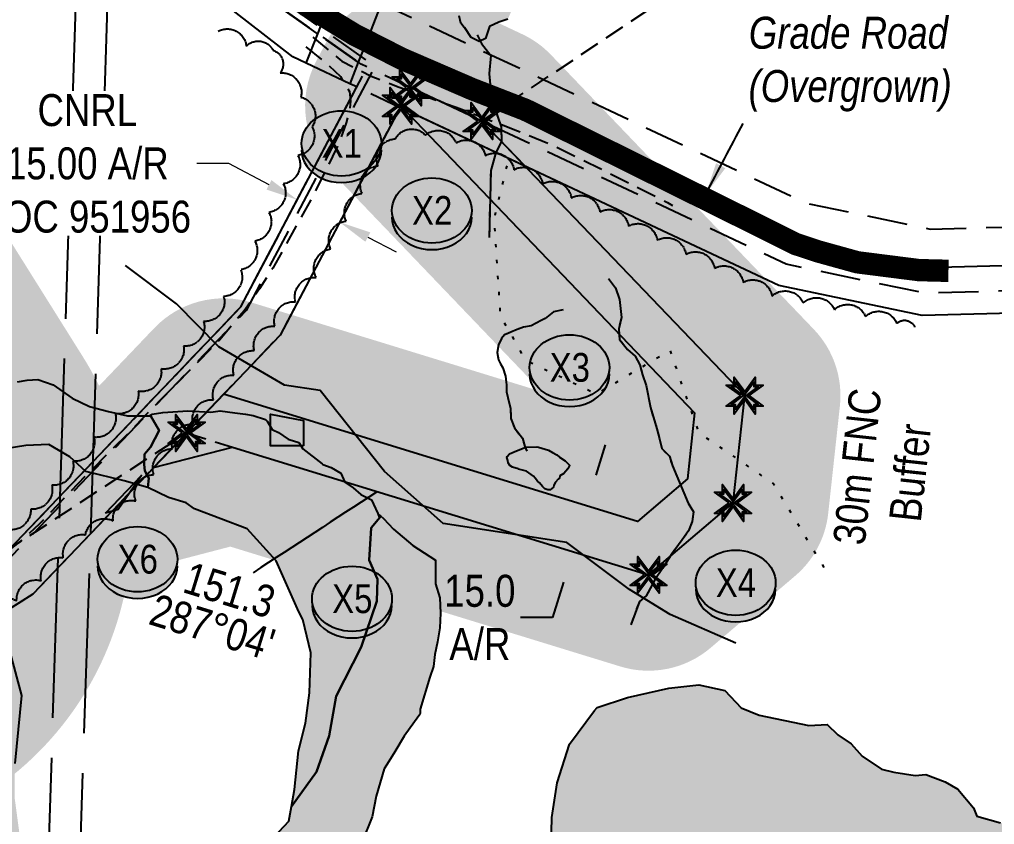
# Model space of a CAD drawing. Extents: x 352980 to 356331, y 6047220 to 6049169.
# Drawn here: x 353897.6 to 354202.9, y 6047442 to 6047693.9 of the extents above; entities that cross this region are included whole.
import ezdxf
from ezdxf.enums import TextEntityAlignment as Align

# ---------------------------------------------------------------- set-up
doc = ezdxf.new("R2010")
doc.units = 0
doc.header["$LTSCALE"] = 5
doc.header["$PDSIZE"] = 0.5
for name, pattern in [('0', [1, 1, 0]), ('foc-ACCESSROAD', [3.75, 2.5, -1.25]), ('foc-TIELINE', [1.875, 1.25, -0.625]), ('foc-TOPO', [1, 0.2, -0.8]), ('foc-TOPO-ephemeral', [6.25, 3.125, -0.625, 0.625, -0.625, 0.625, -0.625]), ('foc-TRAV', [1.875, 1.25, -0.625]), ('foc-UNSURVEYED', [12.5, 10, -2.5]), ('PHANTOM', [63.5, 31.75, -6.35, 6.35, -6.35, 6.35, -6.35]), ('UG_PIPE', [1.875, 1.25, -0.625])]:
    doc.linetypes.add(name, pattern=pattern)
doc.layers.get('Defpoints').update_dxf_attribs({"color": 9})
for name, color, linetype in [('AS-PIPE-UG', 44, 'UG_PIPE'), ('AS-ROADS', 254, 'Continuous'), ('C-AR', 13, 'foc-ACCESSROAD'), ('C-RW', 13, 'Continuous'), ('L-BD', 7, 'Continuous'), ('L-MON', 1, 'Continuous'), ('L-TIE', 7, 'foc-TIELINE'), ('L-USEC', 7, 'foc-UNSURVEYED'), ('P-BUFFER-H 30m', 51, 'Continuous'), ('P-BUFFER-T', 40, 'Continuous'), ('P-CROSSINGS', 250, 'Continuous'), ('P-PROPOSED', 10, 'Continuous'), ('P-PROPOSED-H', 21, 'Continuous'), ('P-TRAV', 4, 'foc-TRAV'), ('P-TXT', 4, 'Continuous'), ('T-BUSH', 110, '0'), ('T-DRAW', 143, 'foc-TOPO-ephemeral'), ('T-SLOPE', 48, 'Continuous'), ('T-VEGETATION CHANGE', 104, 'foc-TOPO'), ('WETLAND', 143, 'Continuous')]:
    doc.layers.add(name, color=color, linetype=linetype)
doc.layers.add('C-RW-T', color=13, linetype='Continuous', lineweight=9)
doc.layers.add('T-TEXT', color=48, linetype='Continuous', lineweight=18)
doc.layers.add('P-EXISTINGCUT', color=125, linetype='Continuous', plot=False)
doc.layers.add('P-EXISTINGDISPO', color=175, linetype='Continuous', plot=False)
doc.layers.add('WETLAND - SWAMP', color=8, linetype='PHANTOM', transparency=0.6)
doc.styles.add('80CG', font='ARIALN.TTF', dxfattribs={"height": 10})
doc.styles.add('80L', font='ARIALN.TTF', dxfattribs={"height": 10})
doc.styles.add('Crossing', font='ARIALN.TTF', dxfattribs={"height": 10})
doc.styles.add('foc-LtypeFont', font='ARIALN.TTF', dxfattribs={"height": 7.35})
doc.linetypes.add('foc-TOPO-flowdirection-NOLINE', pattern='A,0,[">",foc-LtypeFont,S=0.3,R=0,X=0,Y=-0.945],-20,[">",foc-LtypeFont,S=0.3,R=0,X=0,Y=-0.945],0', length=20)
doc.dimstyles.new('Compass 5 000', dxfattribs={"dimscale": 5, "dimtxt": 9, "dimasz": 2, "dimexe": 0.2, "dimexo": 0.0625, "dimgap": 0.5, "dimtad": 0, "dimtih": 1, "dimtoh": 1, "dimzin": 0, "dimdsep": 46, "dimtxsty": '80CG', "dimcen": 0.1, "dimse1": 1, "dimse2": 1, "dimclrd": 256, "dimclrt": 256, "dimaunit": 1, "dimadec": 4, "dimazin": 0, "dimtfac": 0.06, "dimtofl": 0, "dimtmove": 0, "dimatfit": 1, "dimfxl": 0.2, "dimtolj": 1, "dimtzin": 0, "dimlwd": -1, "dimarcsym": 0})

# ---------------------------------------------------------------- blocks, each defined once
blk = doc.blocks.new('*D431')
at = {"layer": 'C-RW-T', "transparency": 16777216}
for p, q in [((353963.11, 6047648.8), (353953.11, 6047648.8)), ((353975.7, 6047642.15), (353963.11, 6047648.8)), ((354006.64, 6047625.8), (354015.48, 6047621.13))]:
    blk.add_line(p, q, dxfattribs=at)
for points in [[(353976.47, 6047643.62), (353974.92, 6047640.67), (353984.54, 6047637.48)], [(354007.42, 6047627.27), (354005.86, 6047624.33), (353997.8, 6047630.47)]]:
    blk.add_solid(points, dxfattribs=at)
at = {"layer": 'Defpoints', "color": 0, "transparency": 16777216}
for p in [(353997.8, 6047630.47), (353974.49, 6047618.45), (353987.75, 6047611.45)]:
    blk.add_point(p, dxfattribs=at)
at = {"layer": 'C-RW-T', "transparency": 16777216, "insert": (353918.81, 6047648.8), "char_height": 10, "attachment_point": 5, "style": '80CG', "bg_fill": 3, "box_fill_scale": 1.1, "bg_fill_color": 256, "bg_fill_true_color": 13158600, "bg_fill_transparency": 0}
blk.add_mtext('\\A1;CNRL\\P15.00 A/R\\PLOC 951956', dxfattribs=at)
blk = doc.blocks.new('TEMP')
h = blk.add_hatch(color=255)
h.dxf.hatch_style = 1
h.paths.add_polyline_path([(0, 0.251), (-0.666, 1.152), (-0.666, 0.666), (-1.152, 0.666), (-0.251, 0), (-1.152, -0.666), (-0.666, -0.666), (-0.666, -1.152), (0, -0.251), (0.666, -1.152), (0.666, -0.666), (1.152, -0.666), (0.251, 0), (1.152, 0.666), (0.666, 0.666), (0.666, 1.152)])
h.paths.add_polyline_path([(0.566, 0.849), (0.566, 0.566), (0.849, 0.566), (0.083, 0), (0.849, -0.566), (0.566, -0.566), (0.566, -0.849), (0, -0.083), (-0.566, -0.849), (-0.566, -0.566), (-0.849, -0.566), (-0.083, 0), (-0.849, 0.566), (-0.566, 0.566), (-0.566, 0.849), (0, 0.083)], flags=16)
h = blk.add_hatch(color=1)
h.dxf.hatch_style = 1
h.paths.add_polyline_path([(0, 0.083), (-0.566, 0.849), (-0.566, 0.566), (-0.849, 0.566), (-0.083, 0), (-0.849, -0.566), (-0.566, -0.566), (-0.566, -0.849), (0, -0.083), (0.566, -0.849), (0.566, -0.566), (0.849, -0.566), (0.083, 0), (0.849, 0.566), (0.566, 0.566), (0.566, 0.849)])
at = {"color": 1}
for p, q in [((-0.083, 0), (0.083, 0)), ((0, 0.083), (0, -0.083))]:
    blk.add_line(p, q, dxfattribs=at)
at = {"color": 255, "flags": 128}
blk.add_lwpolyline([(-0.251, 0), (-1.152, 0.666), (-0.666, 0.666), (-0.666, 1.152), (0, 0.251), (0.666, 1.152), (0.666, 0.666), (1.152, 0.666), (0.251, 0), (1.152, -0.666), (0.666, -0.666), (0.666, -1.152), (0, -0.251), (-0.666, -1.152), (-0.666, -0.666), (-1.152, -0.666)], close=True, dxfattribs=at)
at = {"color": 1, "flags": 128}
blk.add_lwpolyline([(-0.083, 0), (-0.849, 0.566), (-0.566, 0.566), (-0.566, 0.849), (0, 0.083), (0.566, 0.849), (0.566, 0.566), (0.849, 0.566), (0.083, 0), (0.849, -0.566), (0.566, -0.566), (0.566, -0.849), (0, -0.083), (-0.566, -0.849), (-0.566, -0.566), (-0.849, -0.566)], close=True, dxfattribs=at)
blk = doc.blocks.new('*D453')
at = {"layer": 'Defpoints', "color": 0, "transparency": 16777216}
for p in [(354064.4, 6047545.02), (354060, 6047530.68), (354070.81, 6047527.36)]:
    blk.add_point(p, dxfattribs=at)
at = {"layer": 'P-TXT', "transparency": 16777216}
for p, q in [((354078.15, 6047551.26), (354081.09, 6047560.82)), ((354067.88, 6047517.8), (354064.46, 6047506.7)), ((354064.46, 6047506.7), (354054.46, 6047506.7))]:
    blk.add_line(p, q, dxfattribs=at)
for points in [[(354076.56, 6047551.75), (354079.75, 6047550.77), (354075.22, 6047541.7)], [(354066.28, 6047518.29), (354069.47, 6047517.31), (354070.81, 6047527.36)]]:
    blk.add_solid(points, dxfattribs=at)
at = {"layer": 'P-TXT', "transparency": 16777216, "insert": (354041.71, 6047506.7), "char_height": 10, "attachment_point": 5, "style": '80CG'}
blk.add_mtext('\\A1;15.0\\PA/R', dxfattribs=at)
blk = doc.blocks.new('xing2')
h = blk.add_hatch(color=50)
h.dxf.hatch_style = 1
edge = h.paths.add_edge_path()
edge.add_ellipse((0, 0), major_axis=(-12.5, 0), ratio=0.816297, start_angle=0, end_angle=360)
h = blk.add_hatch(color=250)
h.dxf.hatch_style = 1
edge = h.paths.add_edge_path()
edge.add_ellipse((0, -2.05), major_axis=(-12.5, 0), ratio=0.816297, start_angle=0, end_angle=180)
edge.add_line((12.5, -2.05), (12.5, 0))
edge.add_ellipse((0, 0), major_axis=(-12.5, 0), ratio=0.816297, start_angle=0, end_angle=180, ccw=False)
edge.add_line((-12.5, 0), (-12.5, -2.05))
at = {"color": 250}
blk.add_ellipse((0, 0), major_axis=(-12.5, 0), ratio=0.816297, dxfattribs=at)
blk.add_ellipse((0, -2.05), major_axis=(-12.5, 0), ratio=0.816297, start_param=0, end_param=3.141593, dxfattribs=at)
at = {"color": 250, "style": 'Crossing'}
blk.add_attdef('CROSSING', text='', height=9, dxfattribs=at).set_placement((0.09, 0.02), align=Align.MIDDLE_CENTER)
at = {"color": 250, "style": 'Crossing', "flags": 1}
for tag, p in [('OWNER', (0.09, -12.49)), ('DESCRIPTION', (0.09, -25.77)), ('LOCATION', (0.09, -39.3)), ('DWG_REF', (0.09, -52.84))]:
    blk.add_attdef(tag, text='', height=9, dxfattribs=at).set_placement(p, align=Align.MIDDLE_CENTER)

msp = doc.modelspace()

# ---------------------------------------------------------------- hatches: boundary and pattern name
at = {"layer": 'P-BUFFER-H 30m'}
h = msp.add_hatch(color=256, dxfattribs=at)
h.dxf.hatch_style = 1
edge = h.paths.add_edge_path()
edge.add_arc((353832.742, 6047535.206), 99.967, 26.1266, 32.09446)
edge.add_line((353917.431, 6047588.321), (353890.865, 6047630.679))
edge.add_arc((353806.176, 6047577.565), 99.967, 32.09446, 122.09446)
edge.add_line((353753.061, 6047662.255), (353710.703, 6047635.689))
edge.add_arc((353763.817, 6047550.999), 99.967, 122.09446, 212.09446)
edge.add_line((353679.127, 6047497.885), (353705.693, 6047455.526))
edge.add_arc((353790.383, 6047508.641), 99.967, 212.09446, 302.09446)
edge.add_line((353843.497, 6047423.951), (353885.856, 6047450.517))
edge.add_arc((353832.742, 6047535.206), 99.967, 302.09446, 353.904)
edge.add_arc((353939.541, 6047553.654), 29.99, 255.71918, 284.62307)
edge.add_line((353947.113, 6047524.635), (353963.572, 6047528.93))
edge.add_line((353963.572, 6047528.93), (354085.704, 6047491.413))
edge.add_arc((354094.511, 6047520.081), 29.99, 252.92406, 310.37885)
edge.add_line((354113.94, 6047497.235), (354140.405, 6047519.742))
edge.add_arc((354120.976, 6047542.588), 29.99, 310.37885, 353.7898)
edge.add_line((354150.79, 6047539.344), (354154.445, 6047572.931))
edge.add_arc((354124.631, 6047576.175), 29.99, 353.7898, 403.77228)
edge.add_line((354146.287, 6047596.922), (354063.952, 6047682.863))
edge.add_arc((354042.296, 6047662.116), 29.99, 43.77228, 64.82569)
edge.add_line((354055.053, 6047689.258), (354032.776, 6047699.729))
edge.add_arc((354020.019, 6047672.587), 29.99, 64.82569, 152.18365)
edge.add_line((353993.494, 6047686.582), (353990.466, 6047680.842))
edge.add_arc((354016.99, 6047666.848), 29.99, 152.18365, 223.77228)
edge.add_line((353995.335, 6047646.1), (354061.162, 6047577.39))
edge.add_line((354061.162, 6047577.39), (353970.292, 6047605.303))
edge.add_arc((353961.486, 6047576.635), 29.99, 72.92406, 136.32207)
edge.add_line((353939.796, 6047597.347), (353922.495, 6047579.228))
at = {"layer": 'P-PROPOSED-H'}
h = msp.add_hatch(color=256, dxfattribs=at)
h.dxf.hatch_style = 1
h.paths.add_polyline_path([(354016.99, 6047666.848), (354108.963, 6047570.847), (354106.71, 6047550.146), (354091.056, 6047536.834), (353961.486, 6047576.635), (353939.541, 6047553.654), (353964.239, 6047560.098), (354094.511, 6047520.081), (354120.976, 6047542.588), (354124.631, 6047576.175), (354042.296, 6047662.116), (354020.019, 6047672.587)])
h = msp.add_hatch(color=256, dxfattribs=at)
h.dxf.hatch_style = 1
h.paths.add_polyline_path([(353986.483, 6047560.438), (353976.187, 6047560.438), (353976.187, 6047570.39), (353986.483, 6047568.349)])
at = {"layer": 'WETLAND - SWAMP'}
h = msp.add_hatch(color=256, dxfattribs=at)
h.dxf.hatch_style = 1
h.paths.add_polyline_path([(354039.292, 6047734.125), (354036.887, 6047730.596), (354035.233, 6047728.942), (354033.723, 6047728.294), (354031.637, 6047727.647), (354029.263, 6047727.072), (354026.171, 6047726.856), (354023.869, 6047726.496), (354022.071, 6047725.849), (354020.848, 6047723.907), (354020.848, 6047722.325), (354021.567, 6047720.814), (354022.358, 6047719.735), (354023.941, 6047718.728), (354025.307, 6047717.218), (354025.451, 6047715.636), (354025.02, 6047714.125), (354025.164, 6047713.19), (354025.883, 6047712.255), (354027.321, 6047711.033), (354028.256, 6047709.954), (354028.904, 6047708.084), (354028.616, 6047705.998), (354029.407, 6047704.919), (354031.781, 6047704.344), (354034.442, 6047704.272), (354038.038, 6047705.71), (354040.196, 6047706.717), (354041.706, 6047707.724), (354043.288, 6047708.803), (354044.295, 6047709.666), (354046.525, 6047710.889), (354047.388, 6047711.464), (354049.114, 6047712.974), (354049.762, 6047714.341), (354050.193, 6047715.708), (354050.193, 6047717.506), (354049.258, 6047720.167), (354048.467, 6047721.893), (354047.964, 6047722.756), (354047.676, 6047725.921), (354047.748, 6047727.863), (354047.964, 6047729.661), (354048.251, 6047731.603), (354049.481, 6047736.028), (354049.582, 6047735.36), (354050.017, 6047732.491), (354050.446, 6047728.955), (354050.231, 6047724.989), (354051.883, 6047712.271), (354051.567, 6047706.429), (354051.35, 6047704.777), (354050.778, 6047700.429), (354051.567, 6047696.482), (354050.462, 6047693.955), (354049.815, 6047693.74), (354047.62, 6047693.008), (354044.778, 6047691.745), (354043.515, 6047687.955), (354041.462, 6047687.008), (354038.974, 6047688.228), (354036.996, 6047691.231), (354036.821, 6047691.429), (354035.754, 6047692.711), (354035.22, 6047695.059), (354035.006, 6047697.728), (354033.939, 6047699.437), (354031.91, 6047700.931), (354030.416, 6047702.106), (354028.707, 6047702.96), (354026.892, 6047704.241), (354025.932, 6047706.056), (354024.544, 6047708.084), (354023.69, 6047709.686), (354022.835, 6047712.035), (354022.942, 6047713.743), (354022.52, 6047715.643), (354022.515, 6047715.665), (354021.341, 6047718.013), (354019.846, 6047719.615), (354018.138, 6047720.575), (354016.75, 6047721.323), (354015.789, 6047723.031), (354016.216, 6047725.593), (354017.497, 6047727.195), (354019.633, 6047729.437), (354023.279, 6047730.95), (354029.537, 6047732.121), (354036.093, 6047732.16), (354037.831, 6047733.226)])
h = msp.add_hatch(color=256, dxfattribs=at)
h.dxf.hatch_style = 1
h.paths.add_polyline_path([(353976.278, 6047420.047), (353970.452, 6047414.95), (353966.082, 6047408.881), (353964.518, 6047406.765), (353963.073, 6047406.487), (353958.615, 6047405.353), (353948.021, 6047404.055), (353936.591, 6047400.79), (353932.959, 6047400.673), (353932.418, 6047400.385), (353921.232, 6047399.919), (353914.241, 6047399.297), (353901.346, 6047402.404), (353897.617, 6047406.133), (353893.889, 6047408.619), (353890.471, 6047410.794), (353887.208, 6047410.017), (353884.256, 6047408.463), (353879.751, 6047409.085), (353878.353, 6047410.638), (353878.353, 6047414.212), (353880.839, 6047421.358), (353883.349, 6047432.646), (353884.294, 6047443.991), (353884.825, 6047453.02), (353888.495, 6047469.341), (353887.666, 6047480.121), (353885.178, 6047489.519), (353874.883, 6047511.702), (353874.045, 6047514.216), (353872.392, 6047520.921), (353870.633, 6047523.575), (353867.488, 6047524.697), (353866.849, 6047527.649), (353863.608, 6047532.056), (353862.901, 6047532.655), (353861.912, 6047533.691), (353851.973, 6047533.931), (353848.99, 6047534.926), (353844.764, 6047539.152), (353841.657, 6047544.371), (353842.154, 6047548.722), (353842.154, 6047553.072), (353840.279, 6047557.457), (353839.377, 6047558.163), (353837.993, 6047558.624), (353836.016, 6047558.69), (353834.636, 6047557.479), (353833.776, 6047556.515), (353832.655, 6047555.263), (353831.403, 6047554.999), (353830.744, 6047555.79), (353830.481, 6047557.372), (353831.074, 6047558.954), (353831.601, 6047560.601), (353831.985, 6047562.555), (353831.667, 6047565.738), (353831.687, 6047568.743), (353829.808, 6047571.327), (353828.219, 6047573.883), (353824.761, 6047574.68), (353823.14, 6047574.267), (353821.407, 6047574.446), (353819.467, 6047575.289), (353818.286, 6047576.471), (353818.213, 6047576.612), (353817.485, 6047578.031), (353816.657, 6047578.896), (353816.478, 6047578.977), (353814.553, 6047579.851), (353814.021, 6047581.192), (353813.843, 6047581.491), (353813.743, 6047581.893), (353814.462, 6047583.961), (353816.35, 6047585.579), (353818.148, 6047586.838), (353822.194, 6047587.017), (353824.981, 6047586.478), (353828.569, 6047584.574), (353829.369, 6047583.239), (353829.822, 6047582.73), (353830.437, 6047582.038), (353831.905, 6047581.304), (353834.307, 6047580.704), (353834.738, 6047580.427), (353837.057, 6047578.441), (353839.708, 6047576.371), (353842.053, 6047574.496), (353844.774, 6047572.942), (353847.49, 6047571.204), (353852.059, 6047569.559), (353856.294, 6047570.048), (353858.738, 6047571.677), (353860.011, 6047575.763), (353864.176, 6047572.639), (353870.585, 6047570.891), (353882.819, 6047572.251), (353888.645, 6047574.969), (353890.478, 6047576.416), (353892.572, 6047577.912), (353895.569, 6047580.054), (353896.905, 6047580.454), (353899.962, 6047580.994), (353903.288, 6047581.264), (353908.143, 6047579.555), (353914.077, 6047575.42), (353919.471, 6047572.812), (353925.405, 6047571.194), (353931.351, 6047569.838), (353937.684, 6047569.883), (353938.626, 6047569.89), (353938.746, 6047569.891), (353938.681, 6047569.793), (353941.273, 6047565.26), (353938.619, 6047560.024), (353936.748, 6047557.858), (353936.645, 6047554.666), (353936.851, 6047552.606), (353938.038, 6047550.322), (353937.702, 6047547.469), (353930.313, 6047549.475), (353918.313, 6047552.486), (353913.292, 6047556.983), (353906.762, 6047560.883), (353899.597, 6047560.611), (353890.346, 6047559.069), (353887.171, 6047555.804), (353885.358, 6047550.907), (353884.179, 6047544.921), (353884.179, 6047541.655), (353883.997, 6047538.481), (353884.451, 6047535.76), (353885.176, 6047532.949), (353886.899, 6047530.046), (353888.623, 6047527.688), (353889.214, 6047526.063), (353889.023, 6047525.408), (353887.619, 6047520.599), (353887.909, 6047517.528), (353889.142, 6047514.279), (353890.756, 6047511.481), (353893.055, 6047501.945), (353893.784, 6047500.506), (353894.601, 6047495.602), (353898.168, 6047482.285), (353896.061, 6047461.073), (353896.061, 6047450.255), (353898.239, 6047433.942), (353899.016, 6047425.397), (353899.016, 6047421.669), (353901.657, 6047418.096), (353906.162, 6047414.988), (353913.153, 6047412.037), (353912.631, 6047411.838), (353917.714, 6047411.329), (353925.582, 6047412.037), (353934.438, 6047412.037), (353943.767, 6047414.56), (353948.201, 6047415.716), (353951.794, 6047422.35), (353952.149, 6047425.189), (353957.518, 6047430.894), (353974.149, 6047434.806), (353981.923, 6047443.012), (353982.718, 6047447.583), (353990.615, 6047458.44), (353994.494, 6047469.668), (353996.745, 6047482.092), (354004.541, 6047497.436), (354009.406, 6047511.907), (354009.656, 6047518.794), (354007.028, 6047524.659), (354007.722, 6047534.859), (354010.385, 6047538.009), (354010.415, 6047537.953), (354009.949, 6047538.94), (354010.576, 6047538.516), (354011.548, 6047537.723), (354014.689, 6047534.402), (354020.677, 6047529.271), (354027.774, 6047524.706), (354027.827, 6047517.302), (354029.144, 6047512.912), (354029.364, 6047508.084), (354029.144, 6047503.474), (354028.486, 6047499.084), (354027.608, 6047495.133), (354027.169, 6047491.402), (354026.072, 6047488.11), (354022.999, 6047478.013), (354023.068, 6047476.791), (354022.885, 6047476.365), (354021.292, 6047474.134), (354018.03, 6047469.568), (354015.117, 6047464.713), (354013.212, 6047461.719), (354011.719, 6047459.373), (354009.291, 6047450.876), (354008.004, 6047444.361), (354004.918, 6047436.816), (354001.831, 6047434.073), (353992.914, 6047428.928), (353986.23, 6047425.388)])
h = msp.add_hatch(color=256, dxfattribs=at)
h.dxf.hatch_style = 1
h.paths.add_polyline_path([(353949.743, 6047542.629), (353944.24, 6047544.265), (353937.702, 6047547.469), (353938.038, 6047550.322), (353936.851, 6047552.606), (353936.645, 6047554.666), (353936.748, 6047557.858), (353938.619, 6047560.024), (353941.273, 6047565.26), (353938.681, 6047569.793), (353938.746, 6047569.891), (353938.626, 6047569.89), (353938.499, 6047570.112), (353939.118, 6047570.353), (353942.4, 6047570.918), (353950.244, 6047571.385), (353957.473, 6047571.029), (353960.385, 6047571.474), (353965.03, 6047570.752), (353968.358, 6047570.364), (353970.728, 6047569.999), (353974.604, 6047568.749), (353975.066, 6047568.199), (353976.73, 6047565.622), (353976.873, 6047565.496), (353978.641, 6047564.594), (353981.692, 6047562.607), (353981.99, 6047562.503), (353985.009, 6047561.497), (353986.268, 6047559.515), (353992.358, 6047554.84), (353992.567, 6047554.596), (353995.165, 6047553.675), (353998.194, 6047551.964), (353999.47, 6047549.047), (354002.056, 6047547.313), (354004.481, 6047545.231), (354007.78, 6047543.529), (354010.415, 6047537.953), (354010.385, 6047538.009), (354007.722, 6047534.859), (354007.028, 6047524.659), (354009.656, 6047518.794), (354009.406, 6047511.907), (354004.541, 6047497.436), (353996.745, 6047482.092), (353994.494, 6047469.668), (353990.615, 6047458.44), (353982.718, 6047447.583), (353983.651, 6047452.946), (353984.947, 6047465.039), (353987.106, 6047473.677), (353988.402, 6047483.179), (353988.834, 6047495.704), (353986.242, 6047506.069), (353985.066, 6047508.54), (353977.954, 6047524.523), (353968.876, 6047534.487), (353952.325, 6047540.746), (353952.313, 6047540.74)])
h = msp.add_hatch(color=256, dxfattribs=at)
h.dxf.hatch_style = 1
h.paths.add_polyline_path([(354056.095, 6047560.049), (354059.514, 6047560.179), (354060.034, 6047560.056), (354063.153, 6047559.132), (354064.463, 6047558.364), (354065.797, 6047557.611), (354066.683, 6047556.96), (354068.414, 6047555.741), (354069.784, 6047554.422), (354069.814, 6047554.292), (354069.263, 6047553.251), (354068.035, 6047551.86), (354066.725, 6047551.041), (354066.602, 6047550.3), (354066.208, 6047550.044), (354065.439, 6047549.091), (354064.89, 6047548.119), (354064.731, 6047547.498), (354063.757, 6047546.677), (354062.996, 6047546.662), (354062.068, 6047547), (354061.367, 6047547.767), (354060.358, 6047548.851), (354059.763, 6047549.397), (354059.082, 6047550.389), (354058.457, 6047551.005), (354056.289, 6047552.506), (354055.03, 6047552.847), (354053.843, 6047553.168), (354053.661, 6047553.231), (354051.983, 6047553.815), (354051.146, 6047554.3), (354050.564, 6047555.106), (354050.463, 6047555.862), (354050.14, 6047556.802), (354050.241, 6047557.101), (354051.038, 6047558.009), (354053.196, 6047558.944)])
h = msp.add_hatch(color=256, dxfattribs=at)
h.dxf.hatch_style = 1
h.paths.add_polyline_path([(354191.375, 6047434.92), (354182.416, 6047438.477), (354175.647, 6047439.532), (354168.872, 6047437.989), (354162.213, 6047435.277), (354155.796, 6047432.076), (354150.064, 6047429.253), (354144.995, 6047426.998), (354139.734, 6047425.448), (354135.28, 6047423.708), (354121.573, 6047416.081), (354115.692, 6047408.415), (354111.152, 6047404.303), (354106.348, 6047400.335), (354098.124, 6047402.184), (354093.948, 6047403.048), (354085.28, 6047405.818), (354079.16, 6047408.307), (354078.546, 6047408.665), (354077.504, 6047414.221), (354073.134, 6047420.533), (354068.765, 6047424.66), (354064.959, 6047431.505), (354064.019, 6047435.065), (354064.295, 6047444.187), (354065.953, 6047454.967), (354069.823, 6047467.129), (354077.563, 6047477.633), (354078.396, 6047478.533), (354087.942, 6047481.714), (354100.921, 6047484.64), (354110.263, 6047485.648), (354118.443, 6047483.897), (354123.511, 6047478.481), (354129.183, 6047476.231), (354144.715, 6047472.957), (354150.466, 6047473.296), (354153.818, 6047469.986), (354158.01, 6047467.187), (354161.443, 6047463.388), (354167.495, 6047459.282), (354171.37, 6047458.372), (354177.969, 6047457.346), (354181.358, 6047457.567), (354187.361, 6047455.273), (354191.339, 6047452.994), (354196.295, 6047447.219), (354197.349, 6047444.588), (354204.762, 6047442.487), (354209.734, 6047440.933), (354210.821, 6047437.671), (354208.957, 6047433.631), (354205.073, 6047432.078), (354200.257, 6047433.01), (354197.815, 6047435.028)])

# ---------------------------------------------------------------- linework, layer by layer
at = {"layer": 'AS-PIPE-UG', "flags": 128}
for points in [[(353989.443, 6047688.403), (353998.489, 6047680.861), (354007.645, 6047676.176), (354016.186, 6047672.869), (354029.602, 6047668.073), (354034.27, 6047666.481), (354053.503, 6047659.031), (354064.167, 6047654.731), (354079.333, 6047647.249), (354100.472, 6047636.634), (354102.041, 6047635.709)], [(353987.222, 6047685.285), (353993.741, 6047680.113), (353998.049, 6047676.026), (354000.862, 6047671.352), (354001.24, 6047668.413), (354000.966, 6047665.546), (353999.889, 6047661.51), (353998.667, 6047658.282), (353997.633, 6047655.262), (353995.56, 6047650.993), (353988.884, 6047637.611), (353976.886, 6047616.111), (353972.701, 6047609.564), (353967.892, 6047602.742), (353960.293, 6047593.633), (353941.318, 6047574.472), (353933.776, 6047566.597), (353918.149, 6047550.977), (353903.882, 6047536.017), (353899.408, 6047531.922), (353895.084, 6047528.401), (353889.698, 6047524.414), (353859.941, 6047504.326), (353825.164, 6047483.555)]]:
    msp.add_lwpolyline(points, dxfattribs=at)
at = {"layer": 'AS-ROADS', "const_width": 6.999, "flags": 128}
msp.add_lwpolyline([(354188.441, 6047615.234), (354179.164, 6047615.461), (354159.923, 6047617.907), (354147.736, 6047621.279), (354140.509, 6047623.659), (354129.467, 6047629.195), (354055.987, 6047665.625), (354039.204, 6047672.148), (354017.186, 6047681.646), (354002.471, 6047689.134), (353987.547, 6047698.177), (353973.989, 6047708.423), (353926.137, 6047747.506), (353912.4, 6047758.121), (353885.301, 6047774.572)], dxfattribs=at)
at = {"layer": 'C-AR', "flags": 128}
for points in [[(353015.105, 6048299.753), (353024.627, 6048290.732), (353106.711, 6048212.975), (353166.055, 6048156.756), (353212.68, 6048085.958), (353315.543, 6047991.619), (353341.558, 6047978.29), (353457.077, 6047954.292), (353577.175, 6047888.034), (353645.144, 6047868.637), (353682.935, 6047857.853), (353773, 6047817.376), (353893.164, 6047761.037), (353930.228, 6047732.207), (353990.997, 6047689.395), (354004.507, 6047679.877), (354005.382, 6047679.466)], [(354815.086, 6047544.23), (354728.334, 6047578.659), (354716.344, 6047585.242), (354649.203, 6047622.102), (354605.823, 6047631.975), (354470.447, 6047632.336), (354316.992, 6047611.79), (354180.848, 6047608.257), (354137.579, 6047617.331), (354004.507, 6047679.877), (354003.614, 6047680.508), (353990.997, 6047689.395), (353930.228, 6047732.207), (353926.339, 6047735.231), (353896.893, 6047758.136), (353893.164, 6047761.037), (353773, 6047817.376), (353682.935, 6047857.853), (353645.144, 6047868.637), (353630.057, 6047872.942), (353577.175, 6047888.034), (353457.077, 6047954.292), (353341.558, 6047978.29), (353315.543, 6047991.619), (353212.68, 6048085.958), (353166.055, 6048156.756), (353146.434, 6048175.343), (353113.444, 6048206.596), (353106.711, 6048212.975), (353028.305, 6048287.248), (353024.627, 6048290.732), (353015.105, 6048299.753)], [(353018.115, 6048299.656), (353026.003, 6048292.184), (353108.087, 6048214.427), (353167.598, 6048158.049), (353214.214, 6048087.264), (353316.695, 6047993.276), (353342.229, 6047980.193), (353457.779, 6047956.188), (353577.943, 6047889.894), (353645.693, 6047870.56), (353683.623, 6047859.736), (353773.835, 6047819.193), (353894.215, 6047762.752), (353931.419, 6047733.815), (353992.148, 6047691.03), (354005.516, 6047681.613), (354009.179, 6047679.891), (353968.509, 6047602.81), (353893.441, 6047524.192), (353866.836, 6047507.507), (353844.551, 6047512.613), (353818.296, 6047554.477), (353786.116, 6047534.295), (353784.995, 6047535.952), (353818.928, 6047557.233), (353845.805, 6047514.377), (353866.475, 6047509.641), (353892.167, 6047525.754), (353966.871, 6047603.989), (354006.433, 6047678.972), (354004.507, 6047679.877), (353990.997, 6047689.395), (353930.228, 6047732.207), (353893.164, 6047761.037), (353773, 6047817.376), (353682.935, 6047857.853), (353645.144, 6047868.637), (353577.175, 6047888.034), (353457.077, 6047954.292), (353341.558, 6047978.29), (353315.543, 6047991.619), (353212.68, 6048085.958), (353166.055, 6048156.756), (353106.711, 6048212.975), (353024.627, 6048290.732), (353015.105, 6048299.753)], [(353045.213, 6048298.777), (353062.115, 6048282.766), (353107.573, 6048239.704), (353143.556, 6048205.618), (353176.547, 6048174.365), (353181.468, 6048169.706), (353228.019, 6048099.021), (353327.065, 6048008.182), (353348.271, 6047997.317), (353464.096, 6047973.255), (353584.846, 6047906.638), (353689.812, 6047876.683), (353781.343, 6047835.548), (353897.627, 6047781.026), (353903.675, 6047778.191), (353927.132, 6047759.946), (353942.131, 6047748.28), (353998.532, 6047708.546), (354006.954, 6047702.611), (354011.149, 6047699.657), (354014.593, 6047697.231), (354015.427, 6047696.839), (354143.97, 6047636.42)], [(353045.213, 6048298.777), (353062.115, 6048282.766), (353107.573, 6048239.704), (353143.556, 6048205.618), (353176.547, 6048174.365), (353181.468, 6048169.706), (353228.019, 6048099.021), (353327.065, 6048008.182), (353348.271, 6047997.317), (353464.096, 6047973.255), (353584.846, 6047906.638), (353689.812, 6047876.683), (353781.343, 6047835.548), (353897.627, 6047781.026), (353903.675, 6047778.191), (353927.132, 6047759.946), (353942.131, 6047748.28), (353998.532, 6047708.546), (354006.954, 6047702.611), (354011.149, 6047699.657), (354014.593, 6047697.231), (354015.427, 6047696.839), (354143.97, 6047636.42), (354182.664, 6047628.306), (354315.401, 6047631.75), (354469.141, 6047652.335), (354608.095, 6047651.964), (354656.371, 6047640.976), (354717.058, 6047607.659), (354736.866, 6047596.785), (354815.764, 6047565.473)], [(353779.901, 6047249.917), (353780.762, 6047263.801), (353775.155, 6047342.88), (353772.577, 6047350.204), (353749.766, 6047415.04), (353775.607, 6047452.652), (353889.385, 6047524.008), (353892.167, 6047525.754), (353920.576, 6047555.506), (353966.871, 6047603.989), (354003.164, 6047672.777), (354016.75, 6047666.392), (353979.159, 6047595.143), (353919.855, 6047533.038), (353901.72, 6047514.045), (353888.805, 6047505.945), (353786.207, 6047441.599), (353766.44, 6047412.829), (353788.656, 6047349.684), (353789.97, 6047345.953), (353795.791, 6047263.868), (353794.895, 6047249.431)]]:
    msp.add_lwpolyline(points, dxfattribs=at)
at = {"layer": 'C-RW', "flags": 128}
for points in [[(354003.614, 6047680.508), (354000.977, 6047673.806), (353987.378, 6047680.197), (353990.997, 6047689.395), (353992.884, 6047694.178), (353994.576, 6047698.491), (353998.532, 6047708.546), (354002.202, 6047717.873), (354008.746, 6047734.506), (354010.49, 6047738.936), (354004.801, 6047751.295), (353954.377, 6047860.847), (353934.591, 6047992.533), (353927.643, 6048038.774), (353936.566, 6048054.114), (353964.545, 6048102.316), (353982.981, 6048148.232), (353994.94, 6048178.025), (354018.956, 6048237.844), (354016.074, 6048267.308)], [(354031.189, 6048266.818), (354032.753, 6048250.823), (354034.236, 6048235.658), (354033.68, 6048234.274), (354010.892, 6048177.507), (353998.931, 6048147.714), (353978.057, 6048095.724), (353943.254, 6048035.796), (353948.239, 6048002.625), (353968.889, 6047865.182), (354016.971, 6047760.718), (354026.784, 6047739.398), (354014.55, 6047708.303), (354011.149, 6047699.657), (354006.924, 6047688.92), (354006.485, 6047687.785), (354003.614, 6047680.508)], [(353344.243, 6047985.9), (353459.872, 6047961.878), (353579.373, 6047896.408), (353624.759, 6047883.323), (353679.759, 6047867.466), (353776.319, 6047824.652), (353897.208, 6047767.973), (353926.656, 6047745.083), (353991.017, 6047695.056), (353992.884, 6047694.178), (354006.485, 6047687.785), (354023.129, 6047679.963), (354140.135, 6047624.966), (354181.575, 6047616.276), (354316.356, 6047619.773)], [(353779.901, 6047249.917), (353780.762, 6047263.801), (353775.155, 6047342.88), (353772.577, 6047350.204), (353749.766, 6047415.04), (353775.607, 6047452.652), (353889.385, 6047524.008), (353892.167, 6047525.754), (353920.576, 6047555.506), (353966.871, 6047603.989), (354003.164, 6047672.777), (354000.977, 6047673.806), (353987.378, 6047680.197), (353983.128, 6047682.194), (353926.062, 6047726.582), (353896.615, 6047749.485), (353889.484, 6047755.032), (353770.096, 6047811.008), (353679.297, 6047851.267)], [(354814.849, 6047536.795), (354725.349, 6047572.315), (354716.094, 6047577.397), (354646.695, 6047615.495), (354605.026, 6047624.979), (354470.905, 6047625.337), (354317.549, 6047604.804), (354180.212, 6047601.24), (354135.342, 6047610.65), (354016.75, 6047666.392), (353979.159, 6047595.143), (353919.855, 6047533.038), (353901.72, 6047514.045), (353888.805, 6047505.945), (353786.207, 6047441.599), (353766.44, 6047412.829), (353788.656, 6047349.684), (353789.97, 6047345.953), (353795.791, 6047263.868), (353794.895, 6047249.431)]]:
    msp.add_lwpolyline(points, dxfattribs=at)
at = {"layer": 'L-TIE', "flags": 128}
for points in [[(354042.296, 6047662.116), (354733.522, 6048123.902)], [(353853.772, 6047501.674), (353949.9, 6047564.502)]]:
    msp.add_lwpolyline(points, dxfattribs=at)
at = {"layer": 'L-USEC', "flags": 128}
for points in [[(353929.589, 6048149.974), (353903.806, 6047345.967)], [(353913.846, 6047345.634), (353939.629, 6048149.641)]]:
    msp.add_lwpolyline(points, dxfattribs=at)
at = {"layer": 'P-EXISTINGCUT', "flags": 128}
msp.add_lwpolyline([(353924.54, 6047539.434), (353935.813, 6047551.19), (353928.514, 6047540.585)], close=True, dxfattribs=at)
at = {"layer": 'P-EXISTINGDISPO', "flags": 128}
msp.add_lwpolyline([(354042.296, 6047662.116), (354020.019, 6047672.587), (354016.99, 6047666.848), (354017.982, 6047665.812), (354055.772, 6047648.05)], close=True, dxfattribs=at)
at = {"layer": 'P-PROPOSED', "flags": 128}
msp.add_lwpolyline([(354016.99, 6047666.848), (354108.963, 6047570.847), (354106.71, 6047550.146), (354091.056, 6047536.834), (353961.486, 6047576.635), (353939.541, 6047553.654), (353964.239, 6047560.098), (354094.511, 6047520.081), (354120.976, 6047542.588), (354124.631, 6047576.175), (354042.296, 6047662.116), (354020.019, 6047672.587)], close=True, dxfattribs=at)
at = {"layer": 'P-PROPOSED-H', "flags": 128}
msp.add_lwpolyline([(353986.483, 6047560.438), (353976.187, 6047560.438), (353976.187, 6047570.39), (353986.483, 6047568.349)], close=True, dxfattribs=at)
at = {"layer": 'P-TRAV', "flags": 128}
msp.add_lwpolyline([(353949.9, 6047564.502), (353964.239, 6047560.098)], dxfattribs=at)
at = {"layer": 'T-BUSH', "flags": 128}
for points in [[(353959.815, 6047690.284, -0.5205671), (353968.615, 6047685.537, -0.5205671), (353976.991, 6047684.24, -0.5205671), (353979.183, 6047677.166, -0.5205671), (353985.661, 6047669.55, -0.5205671), (353989.182, 6047660.271, -0.5205671), (353984.73, 6047651.363, -0.5205671), (353980.175, 6047642.462, -0.5205671), (353975.668, 6047633.537, -0.5205671), (353971.257, 6047624.564, -0.5205671), (353966.845, 6047615.591, -0.5205671), (353961.496, 6047607.216, -0.5205671), (353955.229, 6047599.424, -0.5205671), (353948.963, 6047591.633, -0.5205671), (353941.9, 6047584.565, -0.5205671), (353934.751, 6047577.575, -0.5205671), (353927.601, 6047570.585, -0.5205671), (353920.899, 6047563.17, -0.5205671), (353914.289, 6047555.669, -0.5205671), (353907.679, 6047548.167, -0.5205671), (353901.068, 6047540.665, -0.5205671), (353893.251, 6047534.445, -0.5205671), (353885.289, 6047528.407, -0.5205671), (353876.851, 6047523.042, -0.5205671), (353868.413, 6047517.678, -0.5205671), (353859.975, 6047512.314, -0.5205671), (353851.432, 6047507.123, -0.5205671), (353842.529, 6047502.863, -0.5205671), (353832.629, 6047501.488, -0.5205671), (353823.697, 6047496.995, -0.5205671), (353816.569, 6047498.308, -0.5205671), (353811.67, 6047507.016, -0.5205671), (353807.078, 6047515.562, -0.5205671), (353799.648, 6047522.25, -0.5205671), (353793.995, 6047530.479, -0.5205671), (353788.341, 6047538.723, -0.5205671), (353782.626, 6047546.927, -0.5205671), (353776.945, 6047555.152, -0.5205671), (353770.886, 6047563.106, -0.5205671), (353764.81, 6047571.046, -0.5205671), (353758.644, 6047578.918, -0.5205671), (353752.709, 6047586.96, -0.5205671), (353746.965, 6047595.144, -0.5205671), (353740.896, 6047603.081, -0.5205671), (353737.159, 6047608.977, -0.5205671)], [(353878.121, 6047454.17, -0.5205671), (353869.312, 6047458.897, -0.5205671), (353862.218, 6047465.129, -0.5205671), (353858.668, 6047474.474, -0.5205671), (353855.272, 6047483.788, -0.5205671), (353862.265, 6047490.932, -0.5205671), (353869.294, 6047485.996, -0.5205671), (353876.41, 6047493.018, -0.5205671), (353880.993, 6047501.403, -0.5205671), (353887.759, 6047507.537, -0.5205671), (353896.696, 6047512.015, -0.5205671), (353904.335, 6047518.263, -0.5205671), (353911.288, 6047525.446, -0.5205671), (353918.241, 6047532.628, -0.5205671), (353926.88, 6047536.969, -0.5205671), (353933.964, 6047543.214, -0.5205671), (353939.632, 6047551.449, -0.5205671), (353945.502, 6047559.53, -0.5205671), (353951.9, 6047567.211, -0.5205671), (353958.298, 6047574.892, -0.5205671), (353964.696, 6047582.574, -0.5205671), (353971.094, 6047590.255, -0.5205671), (353977.517, 6047597.915, -0.5205671), (353983.98, 6047605.542, -0.5205671), (353990.442, 6047613.169, -0.5205671), (353994.982, 6047622.069, -0.5205671), (353999.853, 6047630.795, -0.5205671), (354004.845, 6047639.457, -0.5205671), (354009.836, 6047648.119, -0.5205671), (354015.21, 6047656.523, -0.5205671), (354024.668, 6047657.674, -0.5205671), (354034.274, 6047655.261, -0.5205671), (354043.421, 6047651.28, -0.5205671), (354052.394, 6047646.873, -0.5205671), (354061.367, 6047642.466, -0.5205671), (354070.34, 6047638.059, -0.5205671), (354079.312, 6047633.652, -0.5205671), (354088.285, 6047629.245, -0.5205671), (354097.258, 6047624.837, -0.5205671), (354106.231, 6047620.43, -0.5205671), (354115.204, 6047616.023, -0.5205671), (354124.177, 6047611.616, -0.5205671), (354133.185, 6047607.311, -0.5205671), (354142.955, 6047605.192, -0.5205671), (354152.724, 6047603.072, -0.5205671), (354162.494, 6047600.953, -0.5205671), (354172.263, 6047598.833, -0.5205671), (354177.855, 6047597.62, -0.5205671)]]:
    msp.add_lwpolyline(points, format="xyb", dxfattribs=at)
at = {"layer": 'T-DRAW', "flags": 128}
for points in [[(354040.906, 6047689.054), (354042.275, 6047686.337), (354045.12, 6047682.613), (354044.584, 6047677.01), (354044.637, 6047676.892), (354045.334, 6047669.099), (354048.385, 6047660.26), (354048.482, 6047655.659), (354046.716, 6047652.307), (354045.115, 6047646.683), (354044.621, 6047625.648)], [(354081.995, 6047612.791), (354084.211, 6047609.899), (354085.474, 6047606.221), (354086.018, 6047600.672), (354085.201, 6047597.042), (354085.462, 6047593.768), (354087.962, 6047590.644), (354090.386, 6047588.543), (354091.766, 6047585.826), (354092.689, 6047582.641), (354093.825, 6047579.394), (354095.144, 6047572.429), (354096.09, 6047569.299), (354097.165, 6047565.831), (354097.939, 6047562.707), (354098.659, 6047559.603), (354101.064, 6047557.224), (354101.994, 6047554.262), (354106.979, 6047542.539), (354108.586, 6047539.852), (354108.144, 6047536.823), (354107.088, 6047533.831), (354105.101, 6047531.074), (354101.603, 6047526.334), (354098.891, 6047522.116), (354096.481, 6047518.501), (354093.77, 6047513.531), (354091.661, 6047511.723), (354088.95, 6047504.493)], [(354067.83, 6047603.001), (354064.802, 6047602.43), (354062.155, 6047600.288), (354060.954, 6047599.652), (354057.747, 6047598.034), (354055.331, 6047597.595), (354053.355, 6047596.863), (354049.476, 6047595.18), (354048.525, 6047594.082), (354047.5, 6047592.106), (354047.134, 6047589.691), (354047.573, 6047587.422), (354048.159, 6047586.178), (354048.891, 6047584.86), (354049.696, 6047582.225), (354049.989, 6047580.396), (354050.062, 6047579.517), (354050.062, 6047577.322), (354050.428, 6047575.565), (354051.337, 6047572.109), (354051.444, 6047569.062), (354052.524, 6047566.076), (354055.053, 6047562.913), (354055.79, 6047560.211), (354056.455, 6047558.823)]]:
    msp.add_lwpolyline(points, dxfattribs=at)
at = {"layer": 'T-DRAW', "linetype": 'foc-TOPO-flowdirection-NOLINE', "flags": 128}
for points in [[(354040.906, 6047689.054), (354042.275, 6047686.337), (354045.12, 6047682.613), (354044.584, 6047677.01), (354044.637, 6047676.892), (354045.334, 6047669.099), (354048.385, 6047660.26), (354048.482, 6047655.659), (354046.716, 6047652.307), (354045.115, 6047646.683), (354044.621, 6047625.648)], [(354081.995, 6047612.791), (354084.211, 6047609.899), (354085.474, 6047606.221), (354086.018, 6047600.672), (354085.201, 6047597.042), (354085.462, 6047593.768), (354087.962, 6047590.644), (354090.386, 6047588.543), (354091.766, 6047585.826), (354092.689, 6047582.641), (354093.825, 6047579.394), (354095.144, 6047572.429), (354096.09, 6047569.299), (354097.165, 6047565.831), (354097.939, 6047562.707), (354098.659, 6047559.603), (354101.064, 6047557.224), (354101.994, 6047554.262), (354106.979, 6047542.539), (354108.586, 6047539.852), (354108.144, 6047536.823), (354107.088, 6047533.831), (354105.101, 6047531.074), (354101.603, 6047526.334), (354098.891, 6047522.116), (354096.481, 6047518.501), (354093.77, 6047513.531), (354091.661, 6047511.723), (354088.95, 6047504.493)], [(354067.83, 6047603.001), (354064.802, 6047602.43), (354062.155, 6047600.288), (354060.954, 6047599.652), (354057.747, 6047598.034), (354055.331, 6047597.595), (354053.355, 6047596.863), (354049.476, 6047595.18), (354048.525, 6047594.082), (354047.5, 6047592.106), (354047.134, 6047589.691), (354047.573, 6047587.422), (354048.159, 6047586.178), (354048.891, 6047584.86), (354049.696, 6047582.225), (354049.989, 6047580.396), (354050.062, 6047579.517), (354050.062, 6047577.322), (354050.428, 6047575.565), (354051.337, 6047572.109), (354051.444, 6047569.062), (354052.524, 6047566.076), (354055.053, 6047562.913), (354055.79, 6047560.211), (354056.455, 6047558.823)]]:
    msp.add_lwpolyline(points, dxfattribs=at)
at = {"layer": 'T-SLOPE', "flags": 128}
msp.add_lwpolyline([(354121.862, 6047498.676), (354101.263, 6047507.651), (354088.612, 6047515.471), (354068.928, 6047530.218), (354030.271, 6047536.127), (354011.855, 6047552.416), (353991.7, 6047577.831), (353980.549, 6047579.428), (353959.949, 6047591.46), (353946.76, 6047604.94), (353930.767, 6047616.914)], dxfattribs=at)
at = {"layer": 'T-VEGETATION CHANGE', "flags": 128}
msp.add_lwpolyline([(354050.115, 6047648.131), (354046.114, 6047631.297), (354048.096, 6047601.243), (354055.932, 6047587.337), (354070.468, 6047580.456), (354078.271, 6047576.706), (354101.2, 6047590.367), (354110.192, 6047564.657), (354133.694, 6047548.539), (354150.684, 6047520.286)], dxfattribs=at)
at = {"layer": 'WETLAND'}
for points in [[(354050.462, 6047693.955), (354049.815, 6047693.74), (354047.62, 6047693.008), (354044.778, 6047691.745), (354043.515, 6047687.955), (354041.462, 6047687.008), (354038.974, 6047688.228), (354036.996, 6047691.231), (354036.821, 6047691.429), (354035.754, 6047692.711), (354035.22, 6047695.059)], [(353896.905, 6047580.454), (353899.962, 6047580.994), (353903.288, 6047581.264), (353908.143, 6047579.555), (353914.077, 6047575.42), (353919.471, 6047572.812), (353925.405, 6047571.194), (353931.351, 6047569.838), (353937.684, 6047569.883), (353938.626, 6047569.89), (353938.746, 6047569.891), (353938.681, 6047569.793), (353941.273, 6047565.26), (353938.619, 6047560.024), (353936.748, 6047557.858), (353936.645, 6047554.666), (353936.851, 6047552.606), (353938.038, 6047550.322), (353937.702, 6047547.469), (353930.313, 6047549.475), (353918.313, 6047552.486), (353913.292, 6047556.983), (353906.762, 6047560.883), (353899.597, 6047560.611), (353890.346, 6047559.069)], [(353974.149, 6047434.806), (353981.923, 6047443.012), (353982.718, 6047447.583), (353990.615, 6047458.44), (353994.494, 6047469.668), (353996.745, 6047482.092), (354004.541, 6047497.436), (354009.406, 6047511.907), (354009.656, 6047518.794), (354007.028, 6047524.659), (354007.722, 6047534.859), (354010.385, 6047538.009), (354010.415, 6047537.953), (354009.949, 6047538.94), (354010.576, 6047538.516), (354011.548, 6047537.723), (354014.689, 6047534.402), (354020.677, 6047529.271), (354027.774, 6047524.706), (354027.827, 6047517.302), (354029.144, 6047512.912), (354029.364, 6047508.084), (354029.144, 6047503.474), (354028.486, 6047499.084), (354027.608, 6047495.133), (354027.169, 6047491.402), (354026.072, 6047488.11), (354022.999, 6047478.013), (354023.068, 6047476.791), (354022.885, 6047476.365), (354021.292, 6047474.134), (354018.03, 6047469.568), (354015.117, 6047464.713), (354013.212, 6047461.719), (354011.719, 6047459.373), (354009.291, 6047450.876), (354008.004, 6047444.361), (354004.918, 6047436.816)], [(353894.601, 6047495.602), (353898.168, 6047482.285), (353896.061, 6047461.073)], [(354064.019, 6047435.065), (354064.295, 6047444.187), (354065.953, 6047454.967), (354069.823, 6047467.129), (354077.563, 6047477.633), (354078.396, 6047478.533), (354087.942, 6047481.714), (354100.921, 6047484.64), (354110.263, 6047485.648), (354118.443, 6047483.897), (354123.511, 6047478.481), (354129.183, 6047476.231), (354144.715, 6047472.957), (354150.466, 6047473.296), (354153.818, 6047469.986), (354158.01, 6047467.187), (354161.443, 6047463.388), (354167.495, 6047459.282), (354171.37, 6047458.372), (354177.969, 6047457.346), (354181.358, 6047457.567), (354187.361, 6047455.273), (354191.339, 6047452.994), (354196.295, 6047447.219), (354197.349, 6047444.588), (354204.762, 6047442.487)]]:
    msp.add_lwpolyline(points, dxfattribs=at)
for points in [[(353949.743, 6047542.629), (353944.24, 6047544.265), (353937.702, 6047547.469), (353938.038, 6047550.322), (353936.851, 6047552.606), (353936.645, 6047554.666), (353936.748, 6047557.858), (353938.619, 6047560.024), (353941.273, 6047565.26), (353938.681, 6047569.793), (353938.746, 6047569.891), (353938.626, 6047569.89), (353938.499, 6047570.112), (353939.118, 6047570.353), (353942.4, 6047570.918), (353950.244, 6047571.385), (353957.473, 6047571.029), (353960.385, 6047571.474), (353965.03, 6047570.752), (353968.358, 6047570.364), (353970.728, 6047569.999), (353974.604, 6047568.749), (353975.066, 6047568.199), (353976.73, 6047565.622), (353976.873, 6047565.496), (353978.641, 6047564.594), (353981.692, 6047562.607), (353981.99, 6047562.503), (353985.009, 6047561.497), (353986.268, 6047559.515), (353992.358, 6047554.84), (353992.567, 6047554.596), (353995.165, 6047553.675), (353998.194, 6047551.964), (353999.47, 6047549.047), (354002.056, 6047547.313), (354004.481, 6047545.231), (354007.78, 6047543.529), (354010.415, 6047537.953), (354010.385, 6047538.009), (354007.722, 6047534.859), (354007.028, 6047524.659), (354009.656, 6047518.794), (354009.406, 6047511.907), (354004.541, 6047497.436), (353996.745, 6047482.092), (353994.494, 6047469.668), (353990.615, 6047458.44), (353982.718, 6047447.583), (353983.651, 6047452.946), (353984.947, 6047465.039), (353987.106, 6047473.677), (353988.402, 6047483.179), (353988.834, 6047495.704), (353986.242, 6047506.069), (353985.066, 6047508.54), (353977.954, 6047524.523), (353968.876, 6047534.487), (353952.325, 6047540.746), (353952.313, 6047540.74), (353949.743, 6047542.629)], [(354056.095, 6047560.049), (354059.514, 6047560.179), (354060.034, 6047560.056), (354063.153, 6047559.132), (354064.463, 6047558.364), (354065.797, 6047557.611), (354066.683, 6047556.96), (354068.414, 6047555.741), (354069.784, 6047554.422), (354069.814, 6047554.292), (354069.263, 6047553.251), (354068.035, 6047551.86), (354066.725, 6047551.041), (354066.602, 6047550.3), (354066.208, 6047550.044), (354065.439, 6047549.091), (354064.89, 6047548.119), (354064.731, 6047547.498), (354063.757, 6047546.677), (354062.996, 6047546.662), (354062.068, 6047547), (354061.367, 6047547.767), (354060.358, 6047548.851), (354059.763, 6047549.397), (354059.082, 6047550.389), (354058.457, 6047551.005), (354056.289, 6047552.506), (354055.03, 6047552.847), (354053.843, 6047553.168), (354053.661, 6047553.231), (354051.983, 6047553.815), (354051.146, 6047554.3), (354050.564, 6047555.106), (354050.463, 6047555.862), (354050.14, 6047556.802), (354050.241, 6047557.101), (354051.038, 6047558.009), (354053.196, 6047558.944), (354056.095, 6047560.049)]]:
    msp.add_lwpolyline(points, close=True, dxfattribs=at)

# ---------------------------------------------------------------- block references
at = {"layer": 'L-MON', "xscale": 4.998366200000012, "yscale": 4.998366200000012, "zscale": 4.998366200000012}
for p in [(354042.296, 6047662.116), (354124.631, 6047576.175), (353949.9, 6047564.502), (354120.976, 6047542.588), (354094.511, 6047520.081)]:
    msp.add_blockref('TEMP', p, dxfattribs=at)
at = {"layer": 'P-CROSSINGS'}
for p, values in [((354069.791, 6047585.004), {'CROSSING': 'X3'}), ((354121.817, 6047517.619), {'CROSSING': 'X4'}), ((354001.682, 6047512.599), {'CROSSING': 'X5'})]:
    msp.add_blockref('xing2', p, dxfattribs=at).add_auto_attribs(values)

# ---------------------------------------------------------------- texts
at = {"layer": 'L-BD', "style": '80L'}
msp.add_text('151.3', height=9.9967, rotation=342.9241, dxfattribs=at).set_placement((353963.356, 6047515.37), align=Align.MIDDLE)
at = {"layer": 'P-BUFFER-T', "insert": (354152.216, 6047529.895), "char_height": 9.99673, "attachment_point": 1, "rotation": 83.7898, "style": '80L'}
msp.add_mtext_dynamic_manual_height_columns('\\pi0.28637;30m FNC\\P\\pi9.383;Buffer', width=48.63342, gutter_width=50, heights=[0], dxfattribs=at)

# ---------------------------------------------------------------- dimensions: what is measured, and where the dimension line sits
at = {"layer": 'P-TXT'}
dim = msp.add_linear_dim(base=(354070.812, 6047527.361), p1=(354064.405, 6047545.021), p2=(354060, 6047530.682), angle=252.92406, text='15.0\\PA/R', dimstyle='Compass 5 000', dxfattribs=at)
dim.commit()
dim.dimension.update_dxf_attribs({"geometry": '*D453', "text_midpoint": (354041.712, 6047506.698), "dimtype": 161})

# ---------------------------------------------------------------- leaders
at = {"layer": 'L-BD', "path_type": 1}
msp.add_leader([(354009.347, 6047545.995), (353970.735, 6047520.774)], dimstyle='Compass 5 000', override={"dimgap": 0.5, "dimtad": 0}, dxfattribs=at)
at = {"layer": 'T-TEXT', "path_type": 1}
msp.add_leader([(354112.472, 6047639.285), (354124.113, 6047661.371)], dimstyle='Compass 5 000', override={"dimgap": 0.5, "dimtad": 0}, dxfattribs=at)

# ---------------------------------------------------------------- next in the draw order: texts
at = {"layer": 'L-BD', "insert": (353959.437, 6047508.525), "char_height": 9.9967, "width": 40.87619, "attachment_point": 2, "rotation": 342.9241, "style": '80L', "bg_fill": 3, "box_fill_scale": 1, "bg_fill_color": 256, "bg_fill_transparency": 0}
msp.add_mtext("287°04'", dxfattribs=at)
at = {"layer": 'T-TEXT', "insert": (354118.289, 6047711.414), "char_height": 9.99863, "attachment_point": 1, "style": '80L', "bg_fill": 2}
msp.add_mtext_dynamic_manual_height_columns('\\pi9.4369;{\\fArial Narrow|b0|i1|c0|p34;7m Medium \\P\\pi7.6397;Grade Road\\P\\pi7.5579;(Overgrown)}', width=77.12631, gutter_width=50, heights=[0], dxfattribs=at)

# ---------------------------------------------------------------- next in the draw order: dimensions: what is measured, and where the dimension line sits
at = {"layer": 'C-RW-T'}
dim = msp.add_linear_dim(base=(353997.799, 6047630.471), p1=(353974.489, 6047618.454), p2=(353987.75, 6047611.448), angle=332.15357, text='CNRL\\P15.00 A/R\\PLOC 951956', dimstyle='Compass 5 000', override={"dimtfill": 1}, dxfattribs=at)
dim.commit()
dim.dimension.update_dxf_attribs({"geometry": '*D431', "text_midpoint": (353918.812, 6047648.795), "dimtype": 161})

# ---------------------------------------------------------------- next in the draw order: block references
at = {"layer": 'L-MON', "xscale": 4.99836620000001, "yscale": 4.99836620000001, "zscale": 4.99836620000001}
for p in [(354020.019, 6047672.587), (354016.99, 6047666.848)]:
    msp.add_blockref('TEMP', p, dxfattribs=at)
at = {"layer": 'P-CROSSINGS'}
for p, values in [((353998.378, 6047655.106), {'CROSSING': 'X1'}), ((354026.68, 6047634.115), {'CROSSING': 'X2'}), ((353934.522, 6047524.976), {'CROSSING': 'X6'})]:
    msp.add_blockref('xing2', p, dxfattribs=at).add_auto_attribs(values)

doc.saveas('drawing.dxf')
